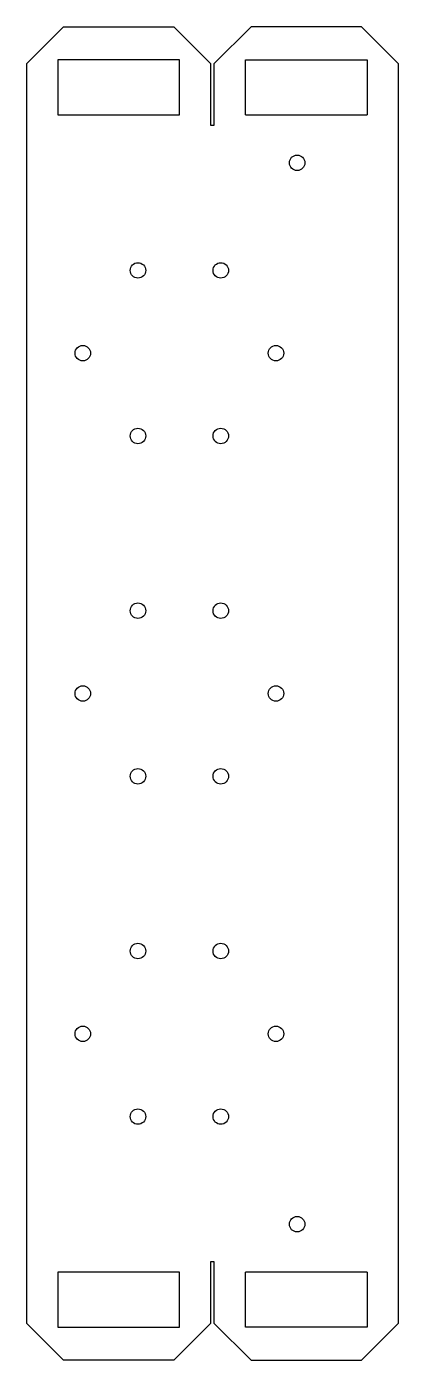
# Model space of a CAD drawing. Extents: x -582 to -380, y -547 to 177.
import ezdxf

# ---------------------------------------------------------------- set-up
doc = ezdxf.new("R2010")
doc.units = 0
doc.layers.get('0').update_dxf_attribs({"linetype": 'CONTINUOUS'})

msp = doc.modelspace()

# ---------------------------------------------------------------- linework, layer by layer
at = {"color": 7, "linetype": 'CONTINUOUS'}
for p, q in [((-561.74, 177.5), (-581.74, 157.5)), ((-561.74, 177.5), (-501.74, 177.5)), ((-481.74, 157.5), (-501.74, 177.5)), ((-459.74, 177.5), (-479.74, 157.5)), ((-399.74, 177.5), (-459.74, 177.5)), ((-379.74, 157.5), (-399.74, 177.5)), ((-581.74, -527.5), (-581.74, 157.5)), ((-498.74, 159.5), (-564.74, 159.5)), ((-564.74, 159.5), (-564.74, 129.5)), ((-498.74, 129.5), (-498.74, 159.5)), ((-481.74, 157.5), (-481.74, 124)), ((-479.74, 124), (-479.74, 157.5)), ((-462.74, 159.5), (-396.74, 159.5)), ((-462.74, 129.5), (-462.74, 159.5)), ((-396.74, 159.5), (-396.74, 129.5)), ((-379.74, 157.5), (-379.74, -527.5)), ((-564.74, 129.5), (-498.74, 129.5)), ((-481.74, 124), (-479.74, 124)), ((-462.74, 129.5), (-396.74, 129.5)), ((-498.74, -499.5), (-564.74, -499.5)), ((-564.74, -499.5), (-564.74, -529.5)), ((-498.74, -529.5), (-498.74, -499.5)), ((-479.74, -494), (-481.74, -494)), ((-481.74, -494), (-481.74, -527.5)), ((-479.74, -527.5), (-479.74, -494)), ((-396.74, -499.5), (-462.74, -499.5)), ((-462.74, -529.5), (-462.74, -499.5)), ((-396.74, -499.5), (-396.74, -529.5)), ((-581.74, -527.5), (-561.74, -547.5)), ((-501.74, -547.5), (-481.74, -527.5)), ((-479.74, -527.5), (-459.74, -547.5)), ((-399.74, -547.5), (-379.74, -527.5)), ((-564.74, -529.5), (-498.74, -529.5)), ((-396.74, -529.5), (-462.74, -529.5)), ((-501.74, -547.5), (-561.74, -547.5)), ((-459.74, -547.5), (-399.74, -547.5))]:
    msp.add_line(p, q, dxfattribs=at)
for centre in [(-434.74, 103.5), (-521.24, 45), (-476.24, 45), (-551.24, 0), (-446.24, 0), (-521.24, -45), (-476.24, -45), (-521.24, -140), (-476.24, -140), (-551.24, -185), (-446.24, -185), (-521.24, -230), (-476.24, -230), (-521.24, -325), (-476.24, -325), (-551.24, -370), (-446.24, -370), (-521.24, -415), (-476.24, -415), (-434.74, -473.5)]:
    msp.add_circle(centre, 4.2, dxfattribs=at)

doc.saveas('drawing.dxf')
